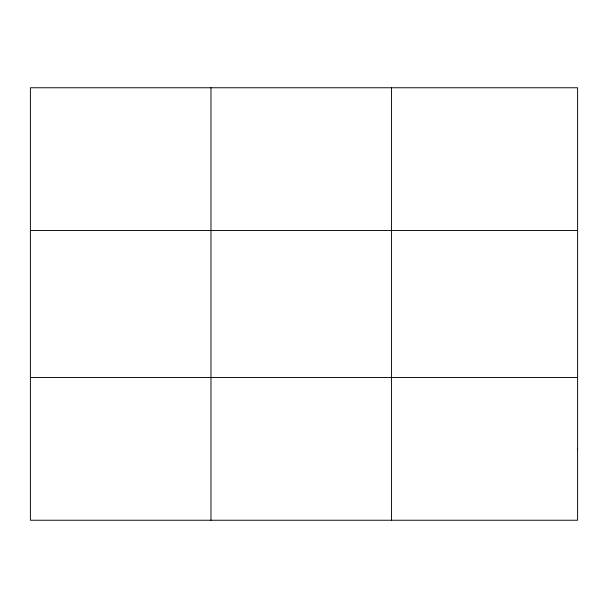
<?xml version="1.0" encoding="UTF-8"?>
<svg xmlns="http://www.w3.org/2000/svg" width="608" height="608" viewBox="0 0 608 608"><rect width="100%" height="100%" fill="white"/><g stroke="black" fill="none" stroke-linecap="round" stroke-linejoin="round"><path stroke-width="0.91" d="M210.976 520.243L210.976 87.757M391.552 520.243L391.552 87.757M30.4 230.478L577.6 230.478M30.4 377.522L577.6 377.522M577.6 448.879L577.6 520.243L30.4 520.243L30.4 87.757L577.6 87.757L577.6 448.879"/></g></svg>
